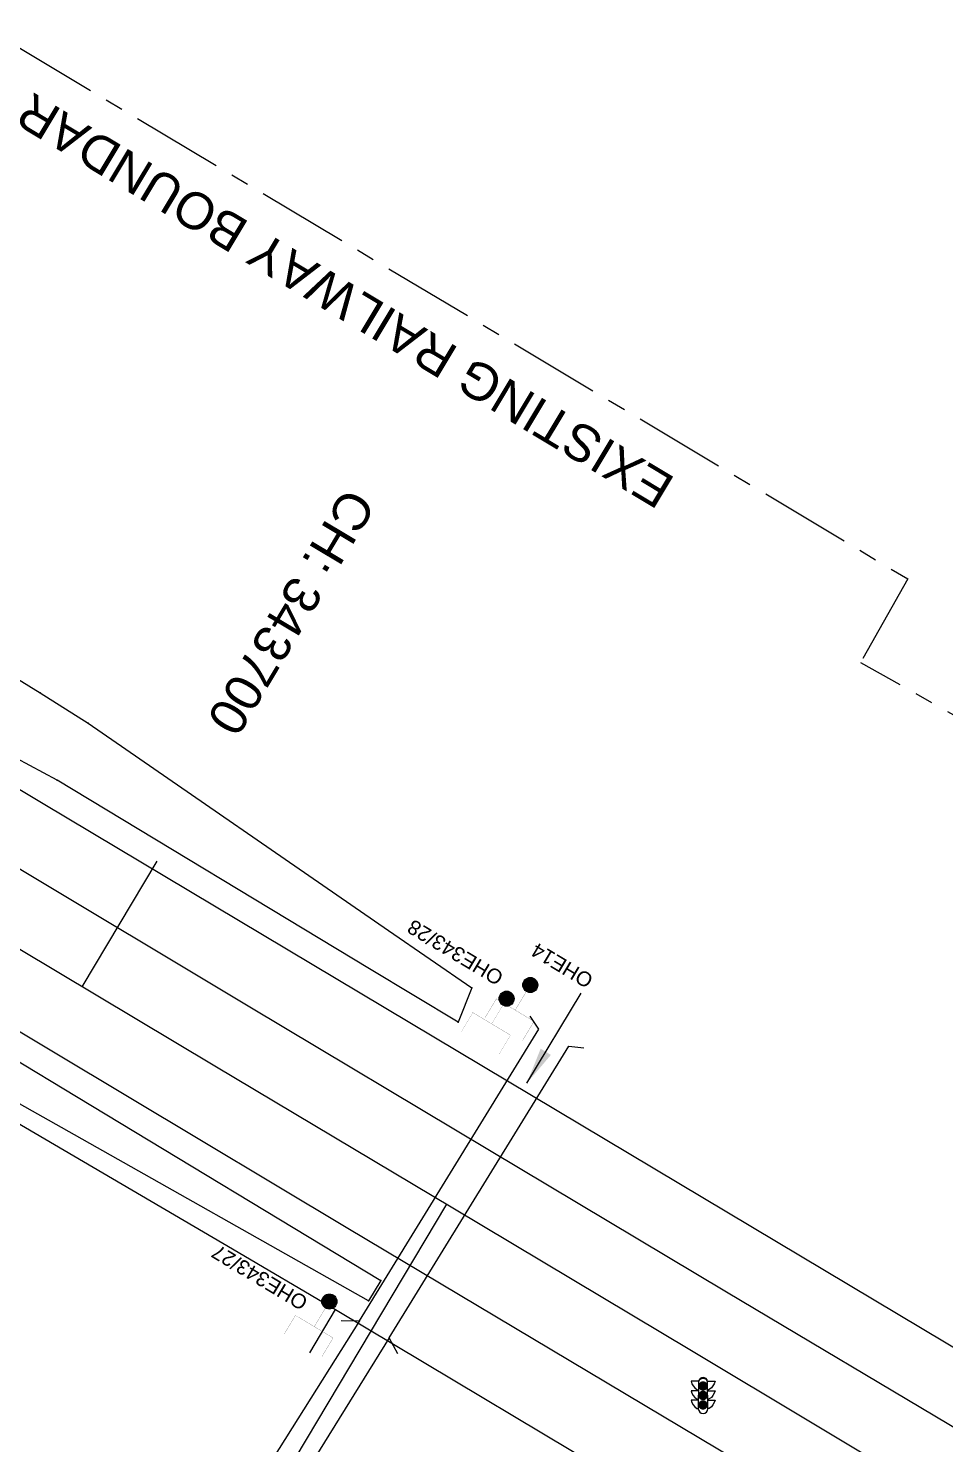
# Model space of a CAD drawing. Header units: metres. Extents: x 593168 to 611286, y 3401475 to 3412398.
# Drawn here: x 608085.4 to 608148, y 3403392.1 to 3403488.8 of the extents above; entities that cross this region are included whole.
import ezdxf
from ezdxf.enums import TextEntityAlignment as Align

# ---------------------------------------------------------------- set-up
doc = ezdxf.new("R2010")
doc.units = ezdxf.units.M
doc.header["$MEASUREMENT"] = 0
doc.linetypes.add('CENTER', pattern=[2, 1.25, -0.25, 0.25, -0.25])
for name, color, linetype, lineweight in [('BRIDGE DETAILS PLAN', 7, 'Continuous', 0), ('CANAL BOTTOM', 5, 'Continuous', 0), ('Compound Wall', 251, 'Continuous', 0), ('Existing IR Chainage', 7, 'Continuous', 0), ('Existing IR Track', 143, 'Continuous', 0), ('OHE MAST', 8, 'Continuous', 0), ('OHE MAST TEXT', 8, 'Continuous', 0), ('Platform', 7, 'Continuous', 0), ('PROPOSED DFCC TRACK', 1, 'Continuous', 0), ('Sign Board', 251, 'Continuous', 0)]:
    doc.layers.add(name, color=color, linetype=linetype, lineweight=lineweight)
doc.layers.add('Existing Railway Boundary', color=7, linetype='CENTER')
doc.styles.get("Standard").update_dxf_attribs({"font": 'arial_0.ttf'})
doc.styles.add('Style-Arial', font='arial_0.ttf')
doc.dimstyles.new('ISO-25', dxfattribs={"dimtxt": 2.5, "dimasz": 2.5, "dimexe": 1.25, "dimexo": 0.625, "dimtad": 1, "dimtxsty": 'Standard', "dimcen": 2.5, "dimadec": 0, "dimazin": 0, "dimtfac": 1, "dimtmove": 0, "dimatfit": 3, "dimfxl": 1, "dimarcsym": 0})

# ---------------------------------------------------------------- blocks, each defined once
blk = doc.blocks.new('SIG')
for color, points in [(1, [(-0.216, 0.418, 0.180295), (-0.007, 0.33, -0.00255), (0.006, 0.33, -0.00255), (0.018, 0.33, 0.180295), (0.227, 0.418, -0.002654), (0.247, 0.438, 0.184495), (0.329, 0.654, 1.000001), (-0.318, 0.654, 0.184495), (-0.236, 0.438, -0.002654)]), (2, [(0.227, -0.23, -0.002654), (0.247, -0.21, 0.184495), (0.329, 0.006, 1.000001), (-0.318, 0.006, 0.184495), (-0.236, -0.21, -0.002654), (-0.216, -0.23, 0.180295), (-0.007, -0.317, -0.00255), (0.006, -0.317, -0.00255), (0.018, -0.317, 0.180295)]), (3, [(0.227, -0.878, -0.002654), (0.247, -0.857, 0.184495), (0.329, -0.641, 1.000001), (-0.318, -0.641, 0.184495), (-0.236, -0.857, -0.002654), (-0.216, -0.878, 0.395599)])]:
    blk.add_hatch(color=color).paths.add_polyline_path(points)
for p, q in [((-0.311, 0.978), (-0.318, -0.904)), ((0.329, -0.904), (0.322, 0.978))]:
    blk.add_line(p, q)
for points in [[(-0.311, 0.978), (-0.812, 0.978, 0.198758), (-0.425, 0.415, 0.003814), (-0.313, 0.39, 0.003814)], [(0.322, 0.978), (0.824, 0.978, -0.198758), (0.436, 0.415, -0.003814), (0.324, 0.39, -0.003814)], [(-0.313, 0.33), (-0.812, 0.33, 0.198758), (-0.425, -0.233, 0.003727), (-0.316, -0.257, 0.003727)], [(0.324, 0.33), (0.824, 0.33, -0.198758), (0.436, -0.233, -0.003727), (0.327, -0.257, -0.003727)], [(-0.316, -0.317), (-0.812, -0.317, 0.198758), (-0.425, -0.88, 0.003639), (-0.318, -0.904)], [(0.327, -0.317), (0.824, -0.317, -0.198758), (0.436, -0.88, -0.003639), (0.329, -0.904)]]:
    blk.add_lwpolyline(points, format="xyb")
for centre, radius, start, end in [((0.006, 0.908), 0.324, 12.40488, 167.59512), ((0.006, 0.811), 0.357, 27.75781, 152.24219), ((0.006, -0.896), 0.324, 181.45715, 358.54285)]:
    blk.add_arc(centre, radius, start, end)
blk = doc.blocks.new('OHE MAST')
h = blk.add_hatch(color=256)
h.dxf.hatch_style = 1
edge = h.paths.add_edge_path()
edge.add_arc((0, 0), 0.514, 0, 360)
at = {"const_width": 0.01}
for points in [[(1.5, 3.5), (1.5, 2), (-1.5, 2), (-1.5, 3.5)], [(0, 2), (0, 0)]]:
    blk.add_lwpolyline(points, dxfattribs=at)
blk.add_circle((0, 0), 0.514)

msp = doc.modelspace()

# ---------------------------------------------------------------- linework, layer by layer
at = {"layer": 'BRIDGE DETAILS PLAN', "lineweight": 13, "flags": 128}
msp.add_lwpolyline([(608113.974, 3403408.4199), (608073.351, 3403340.327)], dxfattribs=at)
at = {"layer": 'Compound Wall'}
for points in [[(608068.3389, 3403419.5323, 265.3231), (608070.1106, 3403422.5073, 264.8019), (608099.346, 3403405.3747, 264.7114), (608106.4056, 3403401.2341, 264.6895), (608150.8925, 3403374.6287, 264.6572)], [(608104.6333, 3403398.2594, 265.2107), (608106.4056, 3403401.2341, 264.6895)]]:
    msp.add_polyline3d(points, dxfattribs=at)
at = {"layer": 'Existing IR Chainage', "color": 7, "linetype": 'Continuous', "lineweight": 13, "flags": 128}
msp.add_lwpolyline([(608094.1809, 3403431.8746), (608089.056, 3403423.2877)], dxfattribs=at)
at = {"layer": 'Existing IR Track', "flags": 128}
for points in [[(608151.5167, 3403396.9152), (608086.4235, 3403435.7831), (608056.7796, 3403453.4972), (608031.8518, 3403468.4243), (608012.9231, 3403479.7069), (607975.9689, 3403501.7758), (607956.1825, 3403513.6224), (607936.3775, 3403525.4876), (607916.8375, 3403537.1673), (607899.659, 3403547.5073), (607879.377, 3403559.6085), (607862.2113, 3403569.8569), (607844.4569, 3403580.4738), (607828.8824, 3403589.8264), (607809.379, 3403601.4936), (607791.9107, 3403611.9358), (607773.1687, 3403623.2026), (607759.7901, 3403631.2413), (607739.2471, 3403643.525)], [(608189.1933, 3403358.4469), (608145.1533, 3403384.1435), (608107.2322, 3403406.7721), (608077.1122, 3403424.809), (608048.9418, 3403441.6816), (608028.7206, 3403453.8546), (608009.5482, 3403465.3257), (607999.9832, 3403471.033), (607981.9504, 3403481.8659), (607967.9877, 3403490.2163), (607949.1946, 3403501.4065), (607926.8519, 3403514.7494), (607908.8396, 3403525.5435), (607890.4199, 3403536.5796), (607871.5161, 3403547.8865), (607855.0867, 3403557.649), (607837.0381, 3403568.5038), (607819.5812, 3403578.9165), (607801.5152, 3403589.7056), (607785.097, 3403599.5287), (607764.9084, 3403611.5797), (607751.7691, 3403619.4251)], [(608149.253, 3403392.8035), (608133.1137, 3403402.4273), (608116.9102, 3403412.0895), (608100.5498, 3403421.8888), (608084.103, 3403431.7437), (608069.1691, 3403440.6578), (608054.167, 3403449.6128), (608029.322, 3403464.5008), (608010.4231, 3403475.8438)], [(608160.6071, 3403380.5312), (608147.2148, 3403388.5271), (608130.7101, 3403398.4046), (608114.4058, 3403408.1623), (608098.1416, 3403417.8652), (608082.0197, 3403427.4872), (608066.7525, 3403436.6154), (608051.5213, 3403445.7222), (608026.9257, 3403460.44), (608008.1768, 3403471.6857)]]:
    msp.add_lwpolyline(points, dxfattribs=at)
at = {"layer": 'Existing IR Track', "color": 0, "linetype": 'Continuous', "flags": 128}
msp.add_lwpolyline([(608106.7909, 3403400.4725), (608108.027, 3403400.4561), (608120.2835, 3403420.3965), (608119.7046, 3403421.2755)], dxfattribs=at)
at = {"layer": 'Existing IR Track', "color": 0, "linetype": 'Continuous', "elevation": 0.001, "flags": 128}
msp.add_lwpolyline([(608110.648, 3403398.203), (608110.0723, 3403399.297), (608122.3287, 3403419.2373), (608123.3747, 3403419.1206)], dxfattribs=at)
at = {"layer": 'Existing Railway Boundary', "ltscale": 5}
for points in [[(607755.5205, 3403663.0787), (607768.7738, 3403683.4578), (607924.3361, 3403590.4668), (607921.2062, 3403585.2309), (608145.5025, 3403451.1525), (608142.2829, 3403445.4311)], [(610412.2426, 3402047.4072), (610348.1708, 3402084.3155), (610255.6699, 3402141.9633), (610098.8011, 3402235.9968), (610097.6409, 3402236.5907), (610096.8654, 3402237.0016), (610095.7382, 3402237.4658), (610093.9073, 3402238.4592), (608296.8511, 3403316.4743), (608263.9541, 3403378.7593), (608188.5487, 3403419.3953), (608142.2829, 3403445.4311)]]:
    msp.add_lwpolyline(points, dxfattribs=at)
at = {"layer": 'Platform'}
for points in [[(607652.8279, 3403701.8987, 264.2687), (607762.6406, 3403636.4108, 264.3486), (607762.6704, 3403636.0042, 264.3586), (607780.8986, 3403625.4356, 264.5106), (607784.0931, 3403623.0099, 264.8645), (607790.6421, 3403619.6952, 265.0254), (607792.717, 3403622.0022, 264.7425), (607833.0276, 3403598.4993, 264.8875), (607846.0888, 3403591.21, 264.9575), (607872.6068, 3403575.6801, 265.0464), (607897.8168, 3403560.6305, 264.7805), (607900.6438, 3403558.7384, 264.8785), (607946.6104, 3403531.1548, 265.0174), (608010.8903, 3403492.3092, 264.9825), (608032.38, 3403478.9077, 265.0105), (608062.8189, 3403461.0581, 265.0654), (608082.6172, 3403445.5764, 265.0154), (608086.2229, 3403443.3677, 264.9955), (608089.4838, 3403441.3029, 264.4746), (608110.0132, 3403427.1369, 264.2577)], [(608110.0132, 3403427.1369, 264.2577), (608115.7054, 3403423.207, 264.1977), (608114.7717, 3403420.8669, 264.1967), (608108.7281, 3403424.5152, 264.2462), (608087.3766, 3403437.3917, 264.4216), (608083.6344, 3403439.4006, 265.0444), (608059.4174, 3403454.1079, 265.0394), (608027.9986, 3403472.8375, 265.0424), (608007.1625, 3403485.2538, 265.0244), (607942.8243, 3403523.7221, 265.0234), (607900.4612, 3403549.1052, 265.0055), (607894.1275, 3403552.8093, 265.0304), (607869.9155, 3403567.2419, 265.0364), (607842.2593, 3403583.7919, 265.0404), (607829.8706, 3403591.2495, 265.0754), (607782.6065, 3403619.544, 265.0744), (607779.0394, 3403621.7433, 264.4076), (607761.5716, 3403632.1282, 264.3686), (607760.602, 3403632.7812, 264.3866), (607650.8302, 3403698.4085, 264.3257)], [(607854.0381, 3403556.2815, 265.0714), (608002.7013, 3403467.2048, 265.0274), (608005.3369, 3403465.5961, 264.2717), (608062.0144, 3403431.9177, 264.3137), (608088.7022, 3403415.7828, 264.2311), (608109.4816, 3403403.2238, 264.1667), (608108.6572, 3403401.8338, 264.1597), (608087.6622, 3403413.66, 264.2045), (608059.8373, 3403429.3421, 264.2637), (608004.0688, 3403461.9346, 264.5136), (608000.6608, 3403463.8423, 264.9255), (607945.345, 3403491.9252, 265.0534), (607844.0406, 3403553.336, 265.1734)]]:
    msp.add_polyline3d(points, dxfattribs=at)
for p in [(608086.223, 3403443.368, 264.995), (608089.484, 3403441.303, 264.475), (608087.377, 3403437.392, 264.422), (608115.705, 3403423.207, 264.198), (608114.772, 3403420.867, 264.197), (608109.482, 3403403.224, 264.167), (608108.657, 3403401.834, 264.16)]:
    msp.add_point(p, dxfattribs=at)
at = {"layer": 'PROPOSED DFCC TRACK', "linetype": 'Continuous', "flags": 128}
msp.add_lwpolyline([(608108.027, 3403400.4561), (608100.8722, 3403389.085), (608099.8282, 3403389.2186)], dxfattribs=at)
at = {"layer": 'PROPOSED DFCC TRACK', "linetype": 'Continuous', "elevation": 0.001, "flags": 128}
msp.add_lwpolyline([(608110.0723, 3403399.297), (608102.9285, 3403387.799), (608103.5056, 3403386.9188)], dxfattribs=at)

# ---------------------------------------------------------------- block references
at = {"layer": 'OHE MAST', "rotation": 149.0208306544456}
for p in [(608119.7035, 3403423.4039), (608118.0876, 3403422.4698), (608105.9749, 3403401.776)]:
    msp.add_blockref('OHE MAST', p, dxfattribs=at)
at = {"layer": 'Sign Board', "xscale": 0.9997078269177826, "yscale": 0.9997078269177826, "zscale": 0.9997078269177826}
msp.add_blockref('SIG', (608131.5033, 3403395.351, 264.3097), dxfattribs=at)

# ---------------------------------------------------------------- texts
at = {"layer": 'Existing IR Chainage', "color": 7, "lineweight": 0, "insert": (608098.5902, 3403440.8886), "char_height": 2.5, "attachment_point": 6, "rotation": 239.170211, "line_spacing_factor": 0.60036, "style": 'Style-Arial'}
msp.add_mtext('CH: 343700', dxfattribs=at)
at = {"layer": 'Existing Railway Boundary', "linetype": 'Continuous', "ltscale": 5}
msp.add_text('EXISTING RAILWAY BOUNDARY', height=2.5, rotation=149, dxfattribs=at).set_placement((608083.6391, 3403485.68, 613.7163), align=Align.RIGHT)
at = {"layer": 'OHE MAST TEXT'}
for s, p in [('OHE343/28', (608117.9643, 3403424.1746, 268.409)), ('OHE14', (608124.0992, 3403423.9829, 266.052)), ('OHE343/27', (608104.5972, 3403401.972, 267.094))]:
    msp.add_text(s, height=1, rotation=149, dxfattribs=at).set_placement(p)

# ---------------------------------------------------------------- leaders
at = {"layer": 'CANAL BOTTOM'}
msp.add_leader([(608119.4737, 3403416.7001, 0.0288), (608123.1772, 3403422.8509, 0.0288)], dimstyle='ISO-25', override={"dimtxt": 3, "dimasz": 2.5, "dimgap": 0.625, "dimtad": 0, "dimdec": 3, "dimzin": 2, "dimtdec": 3}, dxfattribs=at)

doc.saveas('drawing.dxf')
